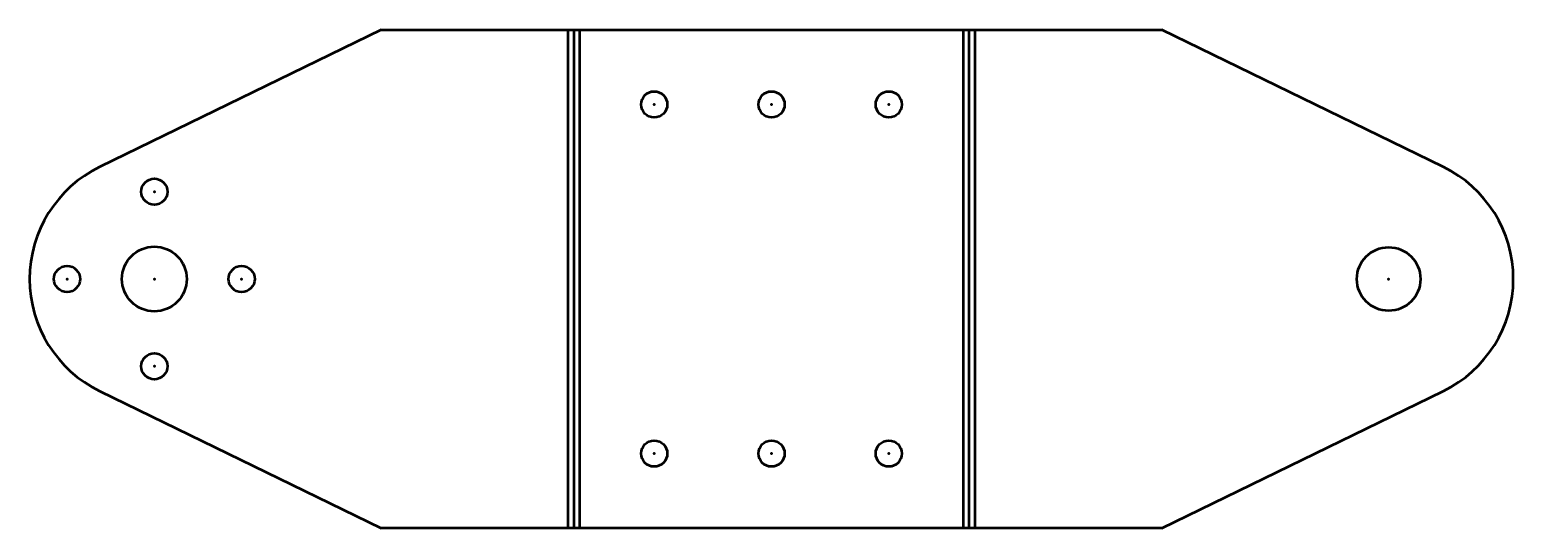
# Model space of a CAD drawing. Header units: millimetres. Extents: x -76 to 43, y -40 to 0.
import ezdxf

# ---------------------------------------------------------------- set-up
doc = ezdxf.new("R2010")
doc.units = ezdxf.units.MM
for name, color, linetype, lineweight in [('IV_ARC_CENTERS', 7, 'Continuous', 50), ('IV_BEND_DOWN', 7, 'Continuous', 50), ('IV_INTERIOR_PROFILES', 7, 'Continuous', 50), ('IV_OUTER_PROFILE', 7, 'Continuous', 50), ('IV_TANGENT', 7, 'Continuous', 50)]:
    doc.layers.add(name, color=color, linetype=linetype, lineweight=lineweight)

msp = doc.modelspace()

# ---------------------------------------------------------------- linework, layer by layer
at = {"layer": 'IV_ARC_CENTERS'}
for p in [(-25.71, -6), (-16.3, -6), (-6.9, -6), (-65.8, -13), (-72.8, -20), (-65.8, -20), (-65.8, -20), (-58.8, -20), (33.19, -20), (33.19, -20), (-65.8, -27), (-25.71, -34), (-16.3, -34), (-6.9, -34)]:
    msp.add_point(p, dxfattribs=at)
at = {"layer": 'IV_BEND_DOWN'}
for p, q in [((-32.16, 0), (-32.16, -40)), ((-0.45, -40), (-0.45, 0))]:
    msp.add_line(p, q, dxfattribs=at)
at = {"layer": 'IV_INTERIOR_PROFILES'}
for centre, radius in [((-25.71, -6), 1.05), ((-16.3, -6), 1.05), ((-6.9, -6), 1.05), ((-65.8, -13), 1.05), ((-65.8, -20), 2.6), ((33.19, -20), 2.55), ((-72.8, -20), 1.05), ((-58.8, -20), 1.05), ((-65.8, -27), 1.05), ((-25.71, -34), 1.05), ((-16.3, -34), 1.05), ((-6.9, -34), 1.05)]:
    msp.add_circle(centre, radius, dxfattribs=at)
at = {"layer": 'IV_OUTER_PROFILE'}
for p, q in [((-47.61, 0), (-70.18, -11.01)), ((-47.61, 0), (15, 0)), ((37.57, -11.01), (15, 0)), ((-70.18, -28.99), (-47.61, -40)), ((15, -40), (37.57, -28.99)), ((15, -40), (-47.61, -40))]:
    msp.add_line(p, q, dxfattribs=at)
for centre, start, end in [((-65.8, -20), 116.0044, 243.9956), ((33.19, -20), 296.0044, 63.9956)]:
    msp.add_arc(centre, 10, start, end, dxfattribs=at)
at = {"layer": 'IV_TANGENT'}
for p, q in [((-32.61, -40), (-32.61, 0)), ((-31.71, 0), (-31.71, -40)), ((-0.9, -40), (-0.9, 0)), ((0, 0), (0, -40))]:
    msp.add_line(p, q, dxfattribs=at)

doc.saveas('drawing.dxf')
